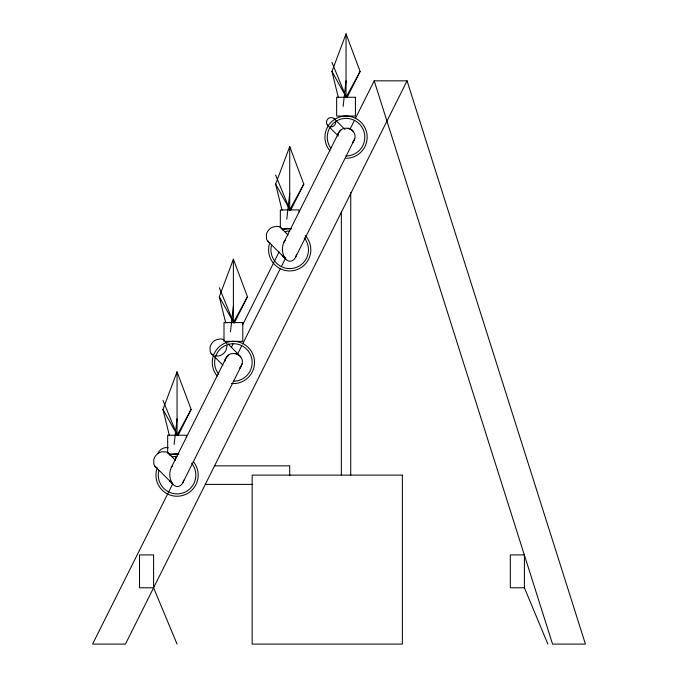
<?xml version="1.0" encoding="UTF-8"?>
<svg xmlns="http://www.w3.org/2000/svg" width="678" height="678" viewBox="0 0 678 678"><rect width="100%" height="100%" fill="white"/><g stroke="black" fill="none" stroke-linecap="round" stroke-linejoin="round"><path stroke-width="1.02" d="M154.821 466.049L174.254 485.473C177.263 487.923 181.484 485.923 182.874 482.668L241.19 366.035C247.123 355.526 229.893 347.899 225.588 358.908L171.254 467.574C168.881 472.727 169.339 479.151 172.593 483.821M267.479 240.741L286.904 260.174C289.913 262.615 294.133 260.623 295.523 257.36L353.84 140.727C359.772 130.218 342.551 122.599 338.237 133.6L283.904 242.275C281.531 247.428 281.989 253.843 285.252 258.513M227.079 345.627L226.096 350.094A10.221 9.322 -45 0 1 221.011 355.17L218.791 355.95L215.138 355.908M174.127 444.463L177.06 418.792M230.452 331.813L233.385 306.142M286.777 219.164L289.718 193.493M343.11 106.505L346.043 80.835M225.588 358.908L224.791 361.204A10.221 10.221 0 0 1 228.681 355.17M338.237 133.6L337.449 135.905A10.221 10.221 0 0 1 341.339 129.862M169.373 435.556L162.983 409.41L177.06 371.858L191.145 409.41L178 435.691M225.698 322.906L219.308 296.752L233.385 259.208L247.47 296.752L234.325 323.042M282.023 210.256L275.632 184.102L289.718 146.55L303.795 184.102L290.65 210.392M338.356 97.598L331.957 71.453L346.043 33.9L360.12 71.453L346.983 97.734M182.874 482.668L183.831 480.16M295.523 257.36L296.481 254.852M231.359 347.365L233.249 343.585M242.699 324.686L279.082 251.919M172.568 484.117L92.572 644.1L125.43 644.1L407.063 80.835L374.205 80.835L355.272 118.701M237.41 354.425L241.673 345.899M242.622 344.009L280.489 268.276M281.429 266.386L285.692 257.86M350.06 129.117L354.323 120.599M346.043 97.268L360.12 71.453M289.718 209.917L303.795 184.102M233.385 322.575L247.47 296.752M177.06 435.225L191.145 409.41M353.84 140.727L352.518 142.787A10.221 10.221 0 0 0 354.636 138.422M241.19 366.035L239.859 368.095A10.221 10.221 0 0 0 241.987 363.73M283.904 242.275L285.26 240.283M171.254 467.574L172.602 465.583M281.582 228.698L291.337 228.698M168.932 453.997L178.678 453.997M215.002 465.837L289.718 465.837L289.718 475.736M205.442 484.406L252.843 484.406M153.592 587.775L139.515 587.775L139.515 554.918L153.592 554.918L153.592 587.775L177.06 644.1M524.408 587.775L510.322 587.775L510.322 554.918L524.408 554.918L524.408 587.775L547.875 644.1M172.61 483.668L169.407 480.634M334 118.531L344.975 129.506M327.364 125.066L338.322 136.024M280.641 227.579L288.065 235.003M227.893 343.805L237.851 353.772M211.155 353.391L223.003 365.239M167.991 452.887L175.416 460.311M331.957 71.453L346.043 96.801L331.957 62.427M275.632 184.102L289.718 209.451L275.632 175.085M219.308 296.752L233.385 322.109L219.308 287.735M162.983 409.41L177.06 434.759L162.983 400.384M407.063 80.835L585.428 644.1L552.57 644.1L374.205 80.835M350.738 192.688L350.738 475.125M346.043 33.9L346.043 97.581M341.348 211.748L341.348 475.125M299.1 212.002L299.1 209.917L280.328 209.917L280.328 227.655M289.718 146.55L289.718 210.231M233.385 259.208L233.385 322.881M186.45 437.31L186.45 435.225L167.678 435.225L167.678 452.955M177.06 371.858L177.06 435.53M329.864 150.745A21.12 21.12 0 0 1 336.559 118.294A21.12 21.12 0 0 1 366.595 132.295A21.12 21.12 0 0 1 346.043 158.288M193.238 461.54A21.12 21.12 0 0 1 180.738 495.923A21.12 21.12 0 0 1 157.211 467.905M169.839 455.269A21.12 21.12 0 0 1 178.899 454.082M157.737 453.718A9.433 9.356 -30 0 1 168.186 447.683M175.856 456.769A9.272 9.204 -30 0 1 175.517 459.167M335.729 121.616A4.695 4.61 -45 0 1 330.423 126.845M328.211 125.922A4.695 4.61 -45 0 1 327.872 118.938A4.695 4.61 -45 0 1 334.847 119.396M225.757 341.67A7.873 7.178 -45 0 1 226.698 343.517M224.316 340.229A7.873 7.178 -45 0 0 222.477 339.288L220.358 338.907L215.892 339.89A10.221 9.322 -45 0 0 210.816 344.975L210.036 347.195L210.205 351.551A7.873 7.178 -45 0 0 212.595 354.831M282.082 229.02A7.873 7.178 -45 0 0 278.802 226.638L276.683 226.257L272.217 227.24A10.221 9.322 -45 0 0 267.14 232.325L266.361 234.546L266.53 238.902A7.873 7.178 -45 0 0 268.92 242.182M347.984 128.1A7.873 7.873 0 0 1 353.492 131.642M169.432 454.328A7.873 7.178 -45 0 0 166.144 451.938L161.788 451.768L159.567 452.548A10.221 9.322 -45 0 0 154.482 457.625L153.703 459.845L153.881 464.21A7.873 7.178 -45 0 0 156.262 467.489M235.325 353.408A7.873 7.873 0 0 1 240.834 356.95M330.847 148.202A18.772 18.772 0 0 1 338.407 120.014A18.772 18.772 0 0 1 364.408 133.261A18.772 18.772 0 0 1 346.043 155.94M304.303 237.995A18.772 18.772 0 0 1 293.616 268.183A18.772 18.772 0 0 1 271.581 244.961M284.853 231.681A18.772 18.772 0 0 1 289.718 231.045M305.286 235.546A21.12 21.12 0 0 1 306.286 262.911A21.12 21.12 0 0 1 279.429 268.268A21.12 21.12 0 0 1 269.861 242.597M282.497 229.969A21.12 21.12 0 0 1 291.548 228.774M218.799 374.29A18.772 18.772 0 0 1 225.155 345.594A18.772 18.772 0 0 1 251.682 358.247A18.772 18.772 0 0 1 233.385 381.248M217.214 376.053A21.12 21.12 0 0 1 224.46 343.331A21.12 21.12 0 0 1 254.191 358.798A21.12 21.12 0 0 1 231.554 383.511M191.654 463.303A18.772 18.772 0 0 1 180.967 493.482A18.772 18.772 0 0 1 158.923 470.261M172.204 456.989A18.772 18.772 0 0 1 177.06 456.345M355.425 97.268L336.652 97.268L336.652 116.04L355.425 116.04L355.425 97.268M242.775 322.575L224.003 322.575L224.003 341.348L242.775 341.348L242.775 322.575M402.368 475.125L252.165 475.125L252.165 644.1L402.368 644.1L402.368 475.125M285.616 258.25L282.268 255.335A7.873 7.873 0 0 0 285.616 258.25"/></g></svg>
